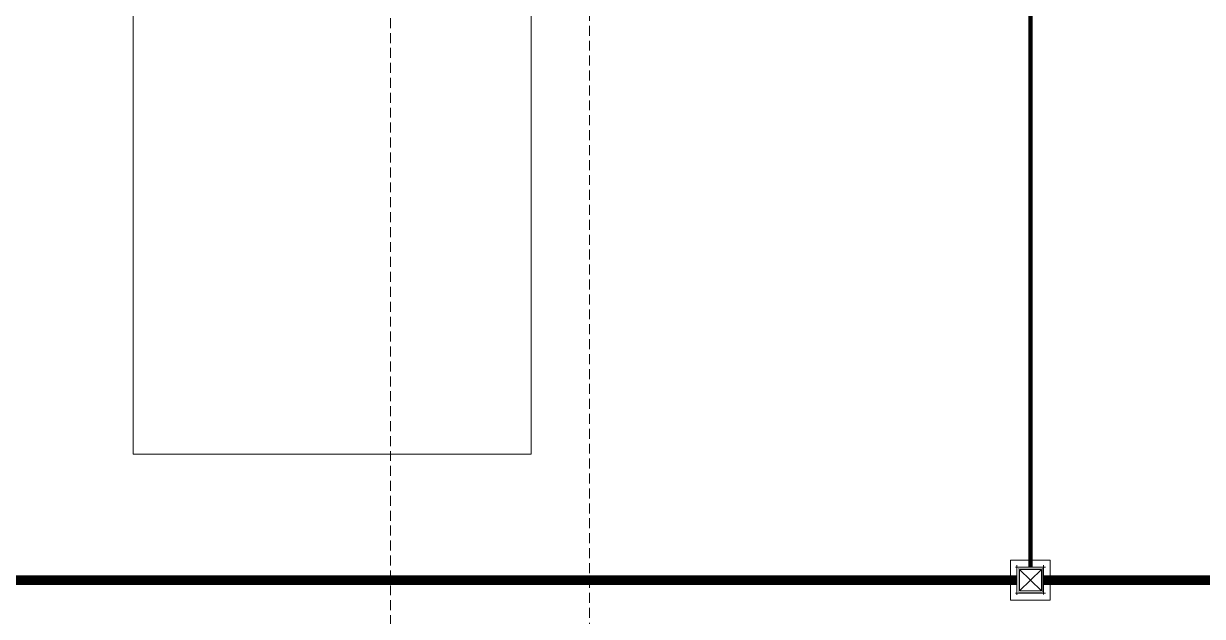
# Model space of a CAD drawing. Header units: millimetres. Extents: x 553474 to 556484, y 6145926 to 6146600.
# Drawn here: x 556177.59 to 556207.22, y 6146147.36 to 6146162.26 of the extents above; entities that cross this region are included whole.
import ezdxf

# ---------------------------------------------------------------- set-up
doc = ezdxf.new("R2010")
doc.units = ezdxf.units.MM
doc.linetypes.add('DASHED2', pattern=[9.525, 6.35, -3.175])
doc.linetypes.add('HIDDEN', pattern=[0.375, 0.25, -0.125])
doc.layers.add('8', color=8, linetype='Continuous', lineweight=0)
doc.linetypes.add('ZIGZAG', pattern='A,0.00254,-5.08,[131,ltypeshp.shx,S=5.08,R=0,X=-5.08,Y=0],-10.16,[131,ltypeshp.shx,S=5.08,R=180,X=5.08,Y=0],-5.08', length=20.32254)

# ---------------------------------------------------------------- blocks, each defined once
blk = doc.blocks.new('cinsc-60')
for p, q in [((0, 0.369), (0, -0.369)), ((0.67, 0.369), (0.67, -0.372))]:
    blk.add_line(p, q)
at = {"linetype": 'DASHED2'}
for p, q in [((0.053, 0.264), (0.604, -0.275)), ((0.604, 0.264), (0.053, -0.275))]:
    blk.add_line(p, q, dxfattribs=at)
for points in [[(0.706, 0.324), (-0.053, 0.324)], [(0.706, -0.336), (-0.047, -0.336)]]:
    blk.add_lwpolyline(points)
at = {"const_width": 0.00952}
blk.add_lwpolyline([(0.631, 0.294), (0.631, -0.306), (0.031, -0.306), (0.031, 0.294)], close=True, dxfattribs=at)
at = {"linetype": 'DASHED2'}
blk.add_lwpolyline([(0.053, 0.264), (0.053, -0.275), (0.604, -0.275), (0.604, 0.264)], close=True, dxfattribs=at)

msp = doc.modelspace()

# ---------------------------------------------------------------- linework, layer by layer
at = {"layer": '8', "linetype": 'HIDDEN'}
for p, q in [((556186.813, 6146238.144), (556186.813, 6146037.858)), ((556191.821, 6146146.953), (556191.821, 6146227.798))]:
    msp.add_line(p, q, dxfattribs=at)
at = {"layer": '8'}
for p, q in [((556202.4, 6146148.775, 9.796), (556203.4, 6146148.775, 9.796)), ((556202.4, 6146147.775, 9.796), (556202.4, 6146148.775, 9.796)), ((556203.4, 6146148.775, 9.796), (556203.4, 6146147.775, 9.796)), ((556202.4, 6146147.775, 9.796), (556203.4, 6146147.775, 9.796))]:
    msp.add_line(p, q, dxfattribs=at)
at = {"layer": '8', "const_width": 0.11}
msp.add_lwpolyline([(556202.902, 6146148.604), (556202.902, 6146173.885)], dxfattribs=at)
at = {"layer": '8', "linetype": 'ZIGZAG', "ltscale": 0.02}
msp.add_lwpolyline([(556180.351, 6146151.441), (556190.351, 6146151.441), (556190.351, 6146166.441), (556180.351, 6146166.441), (556180.351, 6146151.441)], dxfattribs=at)
at = {"layer": '8', "const_width": 0.25, "elevation": 9.796}
for points in [[(556202.561, 6146148.275), (556086.913, 6146148.275)], [(556284.271, 6146148.275), (556203.231, 6146148.275)]]:
    msp.add_lwpolyline(points, dxfattribs=at)

# ---------------------------------------------------------------- block references
at = {"layer": '8', "xscale": -1}
msp.add_blockref('cinsc-60', (556203.231, 6146148.281, 9.796), dxfattribs=at)

doc.saveas('drawing.dxf')
